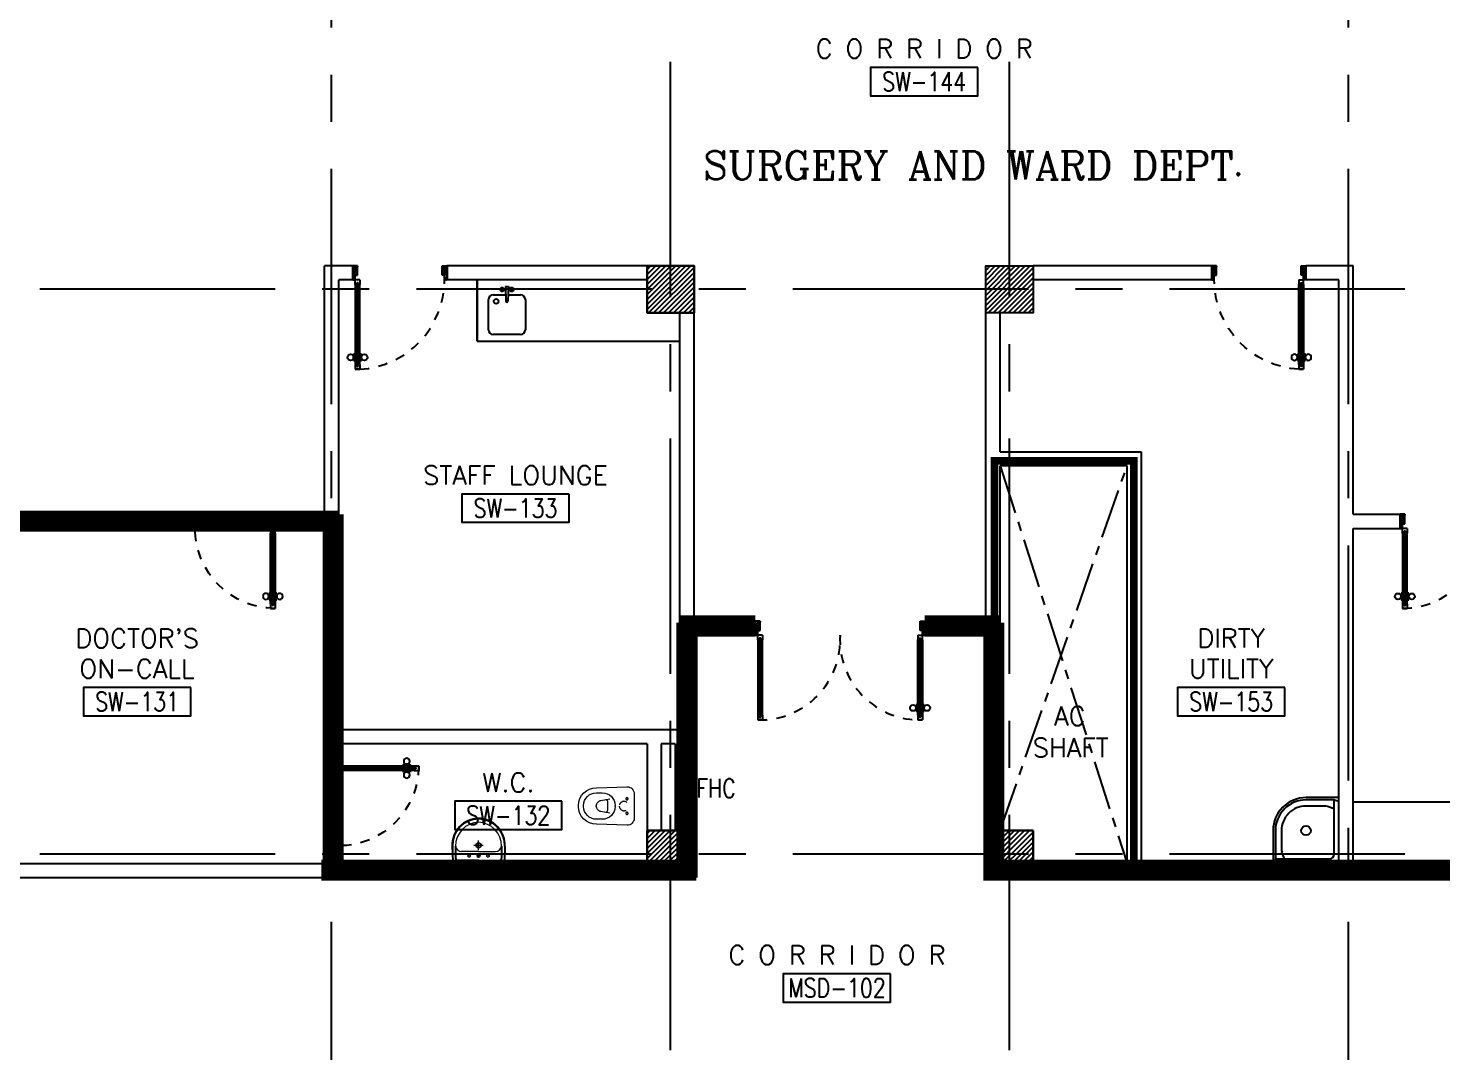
# Model space of a CAD drawing. Extents: x 276011.4 to 276105.3, y 57291.9 to 57371.4.
# Drawn here: x 276069.99 to 276085.01, y 57327.88 to 57338.76 of the extents above; entities that cross this region are included whole.
import ezdxf
from ezdxf.enums import TextEntityAlignment as Align

# ---------------------------------------------------------------- set-up
doc = ezdxf.new("R2010")
doc.units = 0
doc.header["$MEASUREMENT"] = 0
for name, pattern in [('CENTER2', [1.125, 0.75, -0.125, 0.125, -0.125]), ('CENTERX2', [4, 2.5, -0.5, 0.5, -0.5]), ('DASHED', [0.75, 0.5, -0.25]), ('HIDDEN', [0.375, 0.25, -0.125]), ('HIDDEN2', [0.1875, 0.125, -0.0625])]:
    doc.linetypes.add(name, pattern=pattern)
doc.layers.get('0').update_dxf_attribs({"linetype": 'CONTINUOUS'})
for name, color, linetype in [('AXES', 11, 'CENTERX2'), ('COL', 5, 'CONTINUOUS'), ('DOOR', 7, 'CONTINUOUS'), ('Ele', 7, 'CONTINUOUS'), ('FHC', 2, 'CONTINUOUS'), ('FireCompart', 7, 'DASHED'), ('firezone', 4, 'CONTINUOUS'), ('FIX', 3, 'CONTINUOUS'), ('HAT', 8, 'CONTINUOUS'), ('ME-FIX', 3, 'CONTINUOUS'), ('RM-BOX', 4, 'CONTINUOUS'), ('RM-NAME', 2, 'CONTINUOUS'), ('RM-NO', 2, 'CONTINUOUS'), ('WALL', 2, 'CONTINUOUS')]:
    doc.layers.add(name, color=color, linetype=linetype)
doc.styles.add('ROMANC', font='romanc', dxfattribs={"height": 0.1})
doc.styles.add('ROMANS', font='ROMANS.shx', dxfattribs={"width": 0.6})
doc.styles.get("Standard").update_dxf_attribs({"font": 'TXT.shx'})
doc.linetypes.add('SMOKE', pattern='A,0.5,-0.2,["SMOKE",Standard,S=0.1,R=0,X=-0.1,Y=-0.05],-0.5', length=1.2)

# ---------------------------------------------------------------- blocks, each defined once
blk = doc.blocks.new('*X601')
at = {"color": 0}
for p, q in [((235129, 149533), (235585, 149990)), ((235129, 149586), (235532, 149990)), ((235129, 149639), (235479, 149990)), ((235129, 149692), (235426, 149990)), ((235129, 149745), (235373, 149990)), ((235129, 149798), (235320, 149990)), ((235129, 149851), (235267, 149990)), ((235129, 149905), (235214, 149990)), ((235129, 149958), (235161, 149990)), ((235138, 149490), (235629, 149980)), ((235191, 149490), (235629, 149927)), ((235244, 149490), (235629, 149874)), ((235297, 149490), (235629, 149821)), ((235350, 149490), (235629, 149768)), ((235403, 149490), (235629, 149715)), ((235456, 149490), (235629, 149662)), ((235509, 149490), (235629, 149609)), ((235562, 149490), (235629, 149556)), ((235615, 149490), (235629, 149503))]:
    blk.add_line(p, q, dxfattribs=at)
blk = doc.blocks.new('COL50')
at = {"layer": 'COL'}
blk.add_lwpolyline([(-250, 250), (-250, -250), (250, -250), (250, 250)], close=True, dxfattribs=at)
blk = doc.blocks.new('*X600')
at = {"color": 0}
for p, q in [((238729, 149527), (239191, 149990)), ((238729, 149580), (239138, 149990)), ((238729, 149633), (239085, 149990)), ((238729, 149686), (239032, 149990)), ((238729, 149739), (238979, 149990)), ((238729, 149792), (238926, 149990)), ((238729, 149845), (238873, 149990)), ((238729, 149898), (238820, 149990)), ((238729, 149951), (238767, 149990)), ((238744, 149490), (239229, 149974)), ((238797, 149490), (239229, 149921)), ((238850, 149490), (239229, 149868)), ((238903, 149490), (239229, 149815)), ((238956, 149490), (239229, 149762)), ((239009, 149490), (239229, 149709)), ((239062, 149490), (239229, 149656)), ((239116, 149490), (239229, 149603)), ((239169, 149490), (239229, 149550)), ((239222, 149490), (239229, 149497))]:
    blk.add_line(p, q, dxfattribs=at)
blk = doc.blocks.new('RM1')
at = {"layer": 'RM-BOX'}
blk.add_lwpolyline([(570, -200), (-570, -200), (-570, -500), (570, -500)], close=True, dxfattribs=at)
at = {"layer": 'RM-NAME', "style": 'ROMANS'}
for tag, p in [('ROOMNAME1', (0, 324)), ('ROOMNAME2', (0, 0))]:
    blk.add_attdef(tag, text='', height=200, dxfattribs=at).set_placement(p, align=Align.MIDDLE)
at = {"layer": 'RM-NO', "style": 'ROMANS', "width": 0.8}
blk.add_attdef('ROOMNO', text='', height=200, dxfattribs=at).set_placement((0, -350), align=Align.MIDDLE)
blk = doc.blocks.new('*X598')
at = {"color": 0}
for p, q in [((235129, 155526), (235592, 155990)), ((235129, 155579), (235539, 155990)), ((235129, 155632), (235486, 155990)), ((235129, 155685), (235433, 155990)), ((235129, 155738), (235380, 155990)), ((235129, 155791), (235327, 155990)), ((235129, 155844), (235274, 155990)), ((235129, 155897), (235221, 155990)), ((235129, 155950), (235168, 155990)), ((235145, 155490), (235629, 155973)), ((235198, 155490), (235629, 155920)), ((235251, 155490), (235629, 155867)), ((235304, 155490), (235629, 155814)), ((235357, 155490), (235629, 155761)), ((235410, 155490), (235629, 155708)), ((235464, 155490), (235629, 155655)), ((235517, 155490), (235629, 155602)), ((235570, 155490), (235629, 155549)), ((235623, 155490), (235629, 155496))]:
    blk.add_line(p, q, dxfattribs=at)
blk = doc.blocks.new('*X599')
at = {"color": 0}
for p, q in [((238729, 155520), (239199, 155990)), ((238729, 155573), (239145, 155990)), ((238729, 155626), (239092, 155990)), ((238729, 155679), (239039, 155990)), ((238729, 155732), (238986, 155990)), ((238729, 155785), (238933, 155990)), ((238729, 155838), (238880, 155990)), ((238729, 155891), (238827, 155990)), ((238729, 155944), (238774, 155990)), ((238752, 155490), (239229, 155967)), ((238805, 155490), (239229, 155914)), ((238858, 155490), (239229, 155861)), ((238911, 155490), (239229, 155808)), ((238964, 155490), (239229, 155755)), ((239017, 155490), (239229, 155702)), ((239070, 155490), (239229, 155649)), ((239123, 155490), (239229, 155596)), ((239176, 155490), (239229, 155542))]:
    blk.add_line(p, q, dxfattribs=at)
blk = doc.blocks.new('DOOR90')
at = {"layer": 'DOOR', "color": 0, "linetype": 'ByBlock'}
for p, q in [((-150, 0), (-150, -25)), ((-150, 0), (0, 0)), ((0, -50), (0, 0)), ((-1000, -25), (-1000, -75)), ((-1000, -75), (-1000, -25)), ((-950, -25), (-1000, -25)), ((-950, -75), (-1000, -75)), ((-970, -42), (-970, -58)), ((-950, -42), (-970, -42)), ((-950, -58), (-970, -58)), ((-950, -25), (-950, -42)), ((-950, -58), (-950, -75)), ((-918, -25), (-918, -18)), ((-828, -18), (-918, -18)), ((-918, -75), (-918, -82)), ((-828, -82), (-918, -82)), ((-905, -18), (-905, -9)), ((-905, -9), (-840, -9)), ((-905, -18), (-840, -18)), ((-905, -82), (-905, -91)), ((-905, -82), (-840, -82)), ((-905, -91), (-840, -91)), ((-840, -18), (-840, -9)), ((-840, -82), (-840, -91)), ((-828, -25), (-828, -18)), ((-828, -75), (-828, -82)), ((-200, -42), (-200, -25)), ((-200, -25), (-150, -25)), ((-180, -42), (-200, -42)), ((-200, -75), (-200, -58)), ((-200, -58), (-180, -58)), ((-150, -75), (-200, -75)), ((-180, -58), (-180, -42)), ((-150, -75), (-150, -25)), ((-150, -25), (-100, -25)), ((-100, -25), (-100, -50)), ((-100, -50), (0, -50)), ((-150, -900), (-150, -875)), ((-150, -875), (-100, -875)), ((0, -900), (-150, -900)), ((-150, -900), (0, -900)), ((-100, -850), (0, -850)), ((-100, -875), (-100, -850)), ((0, -850), (0, -900))]:
    blk.add_line(p, q, dxfattribs=at)
at = {"layer": 'DOOR', "color": 9, "linetype": 'ByBlock'}
for p, q in [((0, -50), (-114, 0)), ((0, -50), (-40, 0)), ((0, -50), (-100, -37)), ((0, -850), (-114, -900)), ((0, -850), (-100, -863)), ((0, -850), (-40, -900))]:
    blk.add_line(p, q, dxfattribs=at)
at = {"layer": 'DOOR', "linetype": 'ByBlock'}
for p, q in [((-200, -25), (-950, -25)), ((-200, -42), (-950, -42)), ((-200, -58), (-950, -58)), ((-950, -75), (-200, -75))]:
    blk.add_line(p, q, dxfattribs=at)
at = {"layer": 'DOOR', "color": 0, "linetype": 'ByBlock'}
for centre in [(-873, 24), (-873, -124)]:
    blk.add_circle(centre, 32.4, dxfattribs=at)
at = {"layer": 'DOOR', "color": 9, "linetype": 'ByBlock'}
for centre, radius, start, end in [((0, -50), 154, 161.1053, 166.2858), ((0, -50), 134, 158.1598, 169.28), ((0, -50), 94.4, 148.0182, 180), ((0, -50), 74.4, 137.7764, 180), ((0, -50), 114, 154.0838, 167.3774), ((0, -50), 54.4, 113.2074, 180), ((0, -50), 34.4, 90, 180), ((0, -50), 14.4, 90, 180), ((0, -850), 154, 193.7142, 198.8947), ((0, -850), 134, 190.72, 201.8402), ((0, -850), 94.4, 180, 211.9818), ((0, -850), 74.4, 180, 222.2236), ((0, -850), 54.4, 180, 246.7926), ((0, -850), 34.4, 180, 270), ((0, -850), 14.4, 180, 270)]:
    blk.add_arc(centre, radius, start, end, dxfattribs=at)
at = {"layer": 'DOOR', "linetype": 'HIDDEN', "ltscale": 0.5}
blk.add_arc((-150, -25), 850, 180, 270, dxfattribs=at)
blk = doc.blocks.new('A$C272A55A0')
at = {"layer": 'DOOR', "color": 0, "linetype": 'ByBlock'}
for p, q in [((0, 900), (0, 1050)), ((50, 1050), (0, 1050)), ((25, 950), (50, 950)), ((25, 900), (25, 950)), ((50, 950), (50, 1050)), ((1750, 950), (1750, 1050)), ((1750, 1050), (1800, 1050)), ((1775, 950), (1750, 950)), ((1775, 900), (1775, 950)), ((1800, 1050), (1800, 900)), ((0, 900), (25, 900)), ((75, 900), (25, 900)), ((25, 850), (25, 900)), ((42, 850), (25, 850)), ((58, 870), (42, 870)), ((42, 870), (42, 850)), ((58, 850), (58, 870)), ((75, 850), (58, 850)), ((75, 900), (75, 850)), ((1725, 900), (1775, 900)), ((1725, 900), (1725, 850)), ((1725, 850), (1742, 850)), ((1742, 870), (1758, 870)), ((1742, 850), (1742, 870)), ((1758, 870), (1758, 850)), ((1758, 850), (1775, 850)), ((1800, 900), (1775, 900)), ((1775, 850), (1775, 900)), ((1718, 160), (1709, 160)), ((1709, 95), (1709, 160)), ((1725, 173), (1718, 173)), ((1718, 173), (1718, 83)), ((1718, 95), (1718, 160)), ((1775, 173), (1782, 173)), ((1782, 173), (1782, 83)), ((1782, 160), (1791, 160)), ((1782, 95), (1782, 160)), ((1791, 95), (1791, 160)), ((25, 50), (42, 50)), ((25, 50), (25, 0)), ((25, 0), (75, 0)), ((75, 0), (25, 0)), ((42, 50), (42, 30)), ((42, 30), (58, 30)), ((58, 50), (75, 50)), ((58, 50), (58, 30)), ((75, 50), (75, 0)), ((1718, 95), (1709, 95)), ((1725, 83), (1718, 83)), ((1742, 50), (1725, 50)), ((1725, 50), (1725, 0)), ((1775, 0), (1725, 0)), ((1725, 0), (1775, 0)), ((1742, 50), (1742, 30)), ((1758, 30), (1742, 30)), ((1775, 50), (1758, 50)), ((1758, 50), (1758, 30)), ((1775, 83), (1782, 83)), ((1775, 50), (1775, 0)), ((1782, 95), (1791, 95))]:
    blk.add_line(p, q, dxfattribs=at)
at = {"layer": 'DOOR', "color": 9, "linetype": 'ByBlock'}
for p, q in [((50, 1050), (0, 1010)), ((50, 1050), (0, 937)), ((50, 1050), (37, 950)), ((1750, 1050), (1800, 1010)), ((1750, 1050), (1800, 937)), ((1750, 1050), (1763, 950))]:
    blk.add_line(p, q, dxfattribs=at)
at = {"layer": 'DOOR', "linetype": 'ByBlock'}
for p, q in [((25, 850), (25, 50)), ((42, 850), (42, 50)), ((58, 850), (58, 50)), ((75, 50), (75, 850)), ((1725, 50), (1725, 850)), ((1742, 850), (1742, 50)), ((1758, 850), (1758, 50)), ((1775, 850), (1775, 50))]:
    blk.add_line(p, q, dxfattribs=at)
at = {"layer": 'DOOR', "color": 0, "linetype": 'ByBlock'}
for centre in [(1676, 128), (1824, 128)]:
    blk.add_circle(centre, 32.4, dxfattribs=at)
at = {"layer": 'DOOR', "color": 9, "linetype": 'ByBlock'}
for centre, radius, start, end in [((50, 1050), 54.4, 203.2074, 270), ((50, 1050), 74.4, 227.7764, 270), ((50, 1050), 94.4, 238.0182, 270), ((50, 1050), 114, 244.0838, 257.3774), ((50, 1050), 134, 248.1598, 259.28), ((50, 1050), 154, 251.1053, 256.2858), ((50, 1050), 34.4, 180, 270), ((50, 1050), 14.4, 180, 270), ((1750, 1050), 14.4, 270, 0), ((1750, 1050), 34.4, 270, 0), ((1750, 1050), 54.4, 270, 336.7926), ((1750, 1050), 74.4, 270, 312.2236), ((1750, 1050), 94.4, 270, 301.9818), ((1750, 1050), 114, 282.6226, 295.9162), ((1750, 1050), 134, 280.72, 291.8402), ((1750, 1050), 154, 283.7142, 288.8947)]:
    blk.add_arc(centre, radius, start, end, dxfattribs=at)
at = {"layer": 'DOOR', "linetype": 'HIDDEN', "ltscale": 0.5}
for centre, start, end in [((50, 851), 268.3174, 3.2965), ((1750, 851), 176.7035, 271.6826)]:
    blk.add_arc(centre, 851, start, end, dxfattribs=at)
at = {"layer": 'WALL', "linetype": 'ByBlock'}
blk.add_line((1800, 900), (1800, 1050), dxfattribs=at)
blk = doc.blocks.new('DOOR-10')
at = {"layer": 'DOOR', "color": 0, "linetype": 'ByBlock'}
for p, q in [((-26, 1100), (-76, 1100)), ((-76, 1100), (-26, 1100)), ((-76, 1050), (-76, 1100)), ((-43, 1070), (-59, 1070)), ((-59, 1050), (-59, 1070)), ((-43, 1050), (-43, 1070)), ((-26, 1050), (-26, 1100)), ((-83, 1005), (-92, 1005)), ((-92, 1005), (-92, 940)), ((-83, 940), (-92, 940)), ((-76, 1018), (-83, 1018)), ((-83, 928), (-83, 1018)), ((-83, 1005), (-83, 940)), ((-76, 928), (-83, 928)), ((-59, 1050), (-76, 1050)), ((-26, 1050), (-43, 1050)), ((-26, 1018), (-18, 1018)), ((-26, 928), (-18, 928)), ((-18, 928), (-18, 1018)), ((-18, 1005), (-9, 1005)), ((-18, 1005), (-18, 940)), ((-18, 940), (-9, 940)), ((-9, 1005), (-9, 940)), ((-76, 200), (-59, 200)), ((-76, 150), (-76, 200)), ((-59, 200), (-59, 180)), ((-59, 180), (-43, 180)), ((-43, 200), (-26, 200)), ((-43, 180), (-43, 200)), ((-26, 200), (-26, 150)), ((-1001, 0), (-1001, 150)), ((-1001, 150), (-976, 150)), ((-1001, 150), (-1001, 0)), ((-951, 0), (-1001, 0)), ((-976, 150), (-976, 100)), ((-976, 100), (-951, 100)), ((-951, 100), (-951, 0)), ((-76, 150), (-26, 150)), ((-51, 100), (-51, 0)), ((-26, 100), (-51, 100)), ((-51, 0), (-1, 0)), ((-1, 150), (-26, 150)), ((-26, 150), (-26, 100))]:
    blk.add_line(p, q, dxfattribs=at)
at = {"layer": 'DOOR', "linetype": 'ByBlock'}
for p, q in [((-76, 1050), (-76, 200)), ((-59, 200), (-59, 1050)), ((-43, 200), (-43, 1050)), ((-26, 200), (-26, 1050))]:
    blk.add_line(p, q, dxfattribs=at)
at = {"layer": 'DOOR', "color": 9, "linetype": 'ByBlock'}
for p, q in [((-951, 0), (-1001, 114)), ((-951, 0), (-1001, 40)), ((-951, 0), (-964, 100)), ((-51, 0), (-1, 114)), ((-51, 0), (-37, 100)), ((-51, 0), (-1, 40)), ((-1, 0), (-1, 150))]:
    blk.add_line(p, q, dxfattribs=at)
at = {"layer": 'DOOR', "color": 0, "linetype": 'ByBlock'}
for centre in [(-124, 973), (23, 973)]:
    blk.add_circle(centre, 32.4, dxfattribs=at)
at = {"layer": 'DOOR', "linetype": 'HIDDEN', "ltscale": 0.5}
blk.add_arc((-23, 149), 952, 93.1482, 179.9482, dxfattribs=at)
at = {"layer": 'DOOR', "color": 9, "linetype": 'ByBlock'}
for centre, radius, start, end in [((-951, 0), 154, 103.7142, 108.8947), ((-951, 0), 134, 100.72, 111.8402), ((-951, 0), 94.4, 90, 121.9818), ((-951, 0), 74.4, 90, 132.2236), ((-951, 0), 54.4, 90, 156.7926), ((-951, 0), 34.4, 90, 180), ((-951, 0), 14.4, 90, 180), ((-51, 0), 94.4, 58.0182, 90), ((-51, 0), 74.4, 47.7764, 90), ((-51, 0), 54.4, 23.2074, 90), ((-51, 0), 34.4, 0, 90), ((-51, 0), 14.4, 0, 90), ((-51, 0), 134, 68.1598, 79.28), ((-51, 0), 114, 64.0838, 77.3774), ((-51, 0), 154, 71.1053, 76.2858)]:
    blk.add_arc(centre, radius, start, end, dxfattribs=at)
blk = doc.blocks.new('LAV1')
at = {"layer": 'FIX', "linetype": 'ByBlock', "ltscale": 0.3}
for p, q in [((-280, 210), (-275, 50)), ((-245, 210), (-245, 85)), ((245, 210), (245, 85)), ((280, 210), (275, 50)), ((0, 60), (-220, 60)), ((0, 60), (220, 60))]:
    blk.add_line(p, q, dxfattribs=at)
at = {"layer": 'FIX', "linetype": 'Continuous', "lineweight": 20}
for p, q in [((-275, 210), (-275, 50)), ((0, 155), (-181, 155)), ((0, 155), (181, 155)), ((275, 210), (275, 50)), ((0, 50), (-275, 50)), ((0, 50), (-252, 50)), ((0, 50), (252, 50)), ((0, 50), (275, 50))]:
    blk.add_line(p, q, dxfattribs=at)
at = {"layer": 'FIX', "linetype": 'DASHED', "lineweight": 20, "ltscale": 0.05}
for p, q in [((50, 220), (-50, 220)), ((0, 170), (0, 270)), ((0, 170), (0, 270))]:
    blk.add_line(p, q, dxfattribs=at)
at = {"layer": 'FIX', "lineweight": 20}
for p, q in [((16, 107), (-15, 107)), ((0, 92), (0, 123))]:
    blk.add_line(p, q, dxfattribs=at)
for centre, radius in [((0, 220), 29.5), ((0, 220), 22.5), ((0, 107), 15.5)]:
    blk.add_circle(centre, radius, dxfattribs=at)
at = {"layer": 'FIX', "linetype": 'HIDDEN', "lineweight": 20, "ltscale": 0.05}
for centre in [(-100, 107), (100, 107)]:
    blk.add_circle(centre, 12.4, dxfattribs=at)
at = {"layer": 'FIX', "linetype": 'ByBlock', "ltscale": 0.3}
for centre, radius, start, end in [((7, 220), 287, 91.3776, 182.0064), ((-7, 220), 287, 357.9936, 88.6224), ((-220, 85), 24.9, 179.7021, 269.9486), ((220, 85), 24.9, 270.0514, 0.2979)]:
    blk.add_arc(centre, radius, start, end, dxfattribs=at)
at = {"layer": 'FIX', "linetype": 'Continuous', "lineweight": 20}
for centre, radius, start, end in [((8, 217), 283, 91.6988, 181.351), ((8, 212), 253, 91.7328, 180.4884), ((-8, 217), 283, 358.649, 88.3012), ((-8, 212), 253, 359.5116, 88.2672), ((-179, 222), 66.9, 190.2006, 268.0786), ((179, 222), 66.9, 271.9214, 349.7994)]:
    blk.add_arc(centre, radius, start, end, dxfattribs=at)
blk = doc.blocks.new('WC1')
at = {"layer": 'FIX', "lineweight": 20}
for p, q in [((-210, 204), (-538, 194)), ((-727, 5), (-727, -5)), ((-674, 5), (-674, -5)), ((-534, 24), (-540, 0)), ((-540, 0), (-534, -24)), ((-475, 141), (-538, 141)), ((-395, 76), (-490, 60)), ((-339, 5), (-339, -5)), ((-538, -141), (-475, -141)), ((-490, -60), (-395, -76)), ((-538, -194), (-210, -204))]:
    blk.add_line(p, q, dxfattribs=at)
at = {"layer": 'FIX', "linetype": 'Continuous', "lineweight": 20}
blk.add_line((-420, -47), (-420, 45), dxfattribs=at)
at = {"layer": 'FIX', "lineweight": 20}
blk.add_lwpolyline([(-213, -204), (-210, -204, 0.414214), (-137, -131), (-137, 0), (-137, 131, 0.414214), (-210, 204)], format="xyb", dxfattribs=at)
at = {"layer": 'FIX', "linetype": 'HIDDEN2', "lineweight": 20, "ltscale": 0.3}
blk.add_circle((-245, 0), 49.8, dxfattribs=at)
at = {"layer": 'FIX', "linetype": 'HIDDEN', "lineweight": 20, "ltscale": 0.05}
for centre in [(-213, 78), (-213, -77)]:
    blk.add_circle(centre, 11.6, dxfattribs=at)
at = {"layer": 'FIX', "lineweight": 20}
for centre, radius, start, end in [((-538, 5), 189, 90, 180), ((-538, 5), 136, 90, 180), ((-473, -7), 68.2, 128.9242, 152.8468), ((-464, -18), 82, 108.496, 128.9242), ((-475, 5), 136, 360, 90), ((-538, -5), 189, 180, 270), ((-538, -5), 136, 180, 270), ((-473, 7), 68.2, 207.1532, 231.0758), ((-464, 18), 82, 231.0758, 251.504), ((-475, -5), 136, 270, 0)]:
    blk.add_arc(centre, radius, start, end, dxfattribs=at)
at = {"layer": 'FIX', "linetype": 'Continuous', "lineweight": 20}
for centre, start, end in [((-443, 46), 357.6662, 91.6121), ((-442, -46), 268.3879, 2.3338)]:
    blk.add_arc(centre, 22.3, start, end, dxfattribs=at)
blk = doc.blocks.new('JAN-001')
for p, q in [((730, -30), (30, -30)), ((30, -30), (30, -730)), ((80, -130), (80, -705)), ((705, -80), (130, -80)), ((610, -80), (635, -152)), ((688, -30), (704, -76)), ((705, -380), (705, -84)), ((730, -380), (730, -30)), ((640, -380), (640, -184)), ((30, -688), (76, -704)), ((30, -730), (380, -730)), ((80, -610), (152, -635)), ((84, -705), (380, -705)), ((184, -640), (380, -640))]:
    blk.add_line(p, q)
blk.add_circle((380, -380), 50)
for centre, radius, start, end in [((130, -130), 50, 90, 180), ((680, -84), 25, 0, 19.0039), ((540, -184), 100, 0, 19.0039), ((380, -380), 350, 270, 0), ((380, -380), 325, 270, 0), ((380, -380), 260, 270, 0), ((84, -680), 25, 250.9961, 270), ((184, -540), 100, 250.9961, 270)]:
    blk.add_arc(centre, radius, start, end)

msp = doc.modelspace()

# ---------------------------------------------------------------- hatches: boundary and pattern name
at = {"layer": 'FHC', "linetype": 'ByBlock', "ltscale": 0.3}
h = msp.add_hatch(dxfattribs=at)
h.set_pattern_fill('ANSI32', color=11, scale=0.175, angle=90, style=0)
h.set_pattern_definition([(135, (276108.141604, 57098.036745), (-0.046403883, -0.046403883), []), (135, (276108.141604, 57098.06768), (-0.046403883, -0.046403883), [])])
h.paths.add_polyline_path([(276077.0906, 57331.1529), (276076.9006, 57331.1529), (276076.9006, 57330.2329), (276077.0906, 57330.2329)])
h.paths.add_polyline_path([(276077.5117, 57330.0203), (276077.0909, 57330.0203), (276077.0909, 57330.2828), (276077.5117, 57330.2828)], flags=9)

# ---------------------------------------------------------------- linework, layer by layer
at = {"layer": 'AXES'}
for p, q in [((276076.8155, 57291.8986), (276076.8155, 57370.7113)), ((276080.4155, 57291.8986), (276080.4155, 57370.7113)), ((276073.2155, 57298.7629), (276073.2155, 57357.5829)), ((276084.0155, 57298.7629), (276084.0155, 57357.5829)), ((276104.6155, 57335.9829), (276036.5755, 57335.9829)), ((276104.6155, 57335.9829), (276052.5255, 57335.9829)), ((276104.6155, 57329.9829), (276052.5255, 57329.9829))]:
    msp.add_line(p, q, dxfattribs=at)
at = {"layer": 'Ele', "linetype": 'CENTER2', "ltscale": 0.7}
for p, q in [((276080.3157, 57330.2329), (276081.6646, 57334.1079)), ((276080.3157, 57334.1079), (276081.6646, 57329.8829))]:
    msp.add_line(p, q, dxfattribs=at)
at = {"layer": 'FHC', "linetype": 'ByBlock', "ltscale": 0.3}
msp.add_lwpolyline([(276076.9006, 57330.2329), (276076.9006, 57331.1529), (276077.0906, 57331.1529), (276077.0906, 57330.2329)], close=True, dxfattribs=at)
at = {"layer": 'FireCompart', "ltscale": 0.3, "const_width": 0.08}
msp.add_lwpolyline([(276081.7358, 57329.7329), (276081.7358, 57334.16), (276080.2561, 57334.16), (276080.2561, 57332.3354)], dxfattribs=at)
at = {"layer": 'firezone', "linetype": 'SMOKE', "const_width": 0.225}
for points in [[(276066.5416, 57333.5195), (276073.2905, 57333.5195)], [(276073.2324, 57333.5908), (276073.2324, 57329.7329)], [(276076.9895, 57332.4426), (276076.9895, 57329.7329)], [(276080.2496, 57332.4426), (276080.2496, 57329.7329)], [(276076.9155, 57332.4069), (276077.7156, 57332.4069)], [(276079.5156, 57332.4069), (276080.3156, 57332.4069)], [(276073.1075, 57329.8126), (276077.089, 57329.8126)], [(276080.1384, 57329.8126), (276087.5157, 57329.8126)]]:
    msp.add_lwpolyline(points, dxfattribs=at)
at = {"layer": 'ME-FIX'}
for p, q in [((276074.761, 57335.4309), (276074.761, 57336.0809)), ((276074.761, 57336.0809), (276074.761, 57335.4309)), ((276075.0607, 57336.0124), (276075.0928, 57336.0124)), ((276075.0607, 57336.0124), (276075.0668, 57335.8571)), ((276075.0928, 57336.0124), (276075.0867, 57335.8571)), ((276074.8804, 57335.5533), (276074.8804, 57335.8743)), ((276074.9303, 57335.9242), (276075.0668, 57335.9242)), ((276075.0867, 57335.9242), (276075.2232, 57335.9242)), ((276075.2731, 57335.8743), (276075.2731, 57335.5533)), ((276074.761, 57335.4309), (276076.9154, 57335.4309)), ((276075.2232, 57335.5034), (276074.9303, 57335.5034)), ((276085.6562, 57330.5329), (276084.0646, 57330.5329))]:
    msp.add_line(p, q, dxfattribs=at)
for centre, radius in [((276075.027, 57335.9813), 0.0217), ((276075.027, 57335.9813), 0.014), ((276075.1265, 57335.9813), 0.0217), ((276075.1265, 57335.9813), 0.014), ((276074.9623, 57335.8548), 0.0255)]:
    msp.add_circle(centre, radius, dxfattribs=at)
for centre, radius, start, end in [((276074.9303, 57335.8743), 0.0499, 90, 180), ((276075.0767, 57335.8571), 0.00997, 180, 0), ((276075.2232, 57335.8743), 0.0499, 0, 90), ((276074.9303, 57335.5533), 0.0499, 180, 270), ((276075.2232, 57335.5533), 0.0499, 270, 0)]:
    msp.add_arc(centre, radius, start, end, dxfattribs=at)
at = {"layer": 'WALL'}
for p, q in [((276073.4405, 57336.2329), (276073.1405, 57336.2329)), ((276073.1405, 57333.5929), (276073.1405, 57336.2329)), ((276073.4405, 57336.0829), (276073.4405, 57336.2329)), ((276076.5655, 57336.2329), (276074.4405, 57336.2329)), ((276074.4405, 57336.0829), (276074.4405, 57336.2329)), ((276082.5646, 57336.2329), (276080.6655, 57336.2329)), ((276082.5646, 57336.0829), (276082.5646, 57336.2329)), ((276084.0646, 57336.2329), (276083.5646, 57336.2329)), ((276083.5646, 57336.0829), (276083.5646, 57336.2329)), ((276084.0646, 57333.5929), (276084.0646, 57336.2329)), ((276073.4405, 57336.0829), (276073.2905, 57336.0829)), ((276073.2905, 57331.3029), (276073.2905, 57336.0829)), ((276076.5655, 57336.0829), (276074.4405, 57336.0829)), ((276082.5646, 57336.0829), (276080.6655, 57336.0829)), ((276083.9146, 57336.0829), (276083.5646, 57336.0829)), ((276083.9146, 57329.8829), (276083.9146, 57336.0829)), ((276076.9155, 57331.3029), (276076.9155, 57335.7329)), ((276077.0656, 57332.4579), (276077.0656, 57335.7329)), ((276080.1656, 57332.4579), (276080.1656, 57335.7329)), ((276080.3147, 57334.2579), (276080.3147, 57335.7329)), ((276080.3147, 57334.2579), (276081.8146, 57334.2579)), ((276081.8146, 57334.2579), (276081.8146, 57329.8829)), ((276081.6646, 57334.1079), (276080.3156, 57334.1079)), ((276080.3156, 57330.2329), (276080.3156, 57334.1079)), ((276081.6646, 57329.8829), (276081.6646, 57334.1079)), ((276071.7405, 57333.5929), (276069.4655, 57333.5929)), ((276071.7405, 57333.4429), (276071.7405, 57333.5929)), ((276073.1405, 57333.5929), (276072.6405, 57333.5929)), ((276072.6405, 57333.4429), (276072.6405, 57333.5929)), ((276084.0646, 57333.5929), (276084.5646, 57333.5929)), ((276084.5646, 57333.4429), (276084.5646, 57333.5929)), ((276069.8655, 57333.4429), (276071.7405, 57333.4429)), ((276072.6405, 57333.4429), (276073.1405, 57333.4429)), ((276073.1405, 57330.9455), (276073.1405, 57333.4429)), ((276084.0646, 57333.4429), (276084.5646, 57333.4429)), ((276084.0646, 57329.8829), (276084.0646, 57333.4429)), ((276077.0656, 57332.4579), (276077.7156, 57332.4579)), ((276077.7156, 57332.3079), (276077.7156, 57332.4579)), ((276079.5156, 57332.4579), (276080.1656, 57332.4579)), ((276079.5156, 57332.3079), (276079.5156, 57332.4579)), ((276077.0656, 57332.3079), (276077.7156, 57332.3079)), ((276077.0656, 57331.1528), (276077.0656, 57332.3079)), ((276079.5156, 57332.3079), (276080.1656, 57332.3079)), ((276080.1656, 57330.0829), (276080.1656, 57332.3079)), ((276076.9155, 57331.3029), (276073.2905, 57331.3029)), ((276073.2905, 57330.9455), (276073.2905, 57331.153)), ((276076.5655, 57331.153), (276076.5655, 57330.2329)), ((276076.7156, 57331.1528), (276076.7156, 57330.2329)), ((276076.8656, 57331.1528), (276076.7156, 57331.1528)), ((276076.8656, 57331.1528), (276076.8656, 57330.2329)), ((276076.9006, 57330.2329), (276076.9006, 57331.1528)), ((276076.9006, 57331.1528), (276077.0656, 57331.1528)), ((276073.1405, 57329.8829), (276073.1405, 57330.0455)), ((276073.2905, 57329.8829), (276073.2905, 57330.0455)), ((276069.8655, 57329.8829), (276073.1405, 57329.8829)), ((276073.2905, 57329.8829), (276076.5655, 57329.8829)), ((276080.6655, 57329.8829), (276081.6646, 57329.8829)), ((276081.8146, 57329.8829), (276083.9146, 57329.8829)), ((276084.0646, 57329.8829), (276087.3655, 57329.8829)), ((276069.8655, 57329.7329), (276076.7156, 57329.7329)), ((276080.6655, 57329.7329), (276087.3655, 57329.7329))]:
    msp.add_line(p, q, dxfattribs=at)
at = {"layer": 'WALL', "linetype": 'ByBlock'}
for p, q in [((276076.5655, 57331.153), (276073.2905, 57331.153)), ((276073.2905, 57330.9455), (276073.1405, 57330.9455)), ((276073.2905, 57330.0455), (276073.1405, 57330.0455))]:
    msp.add_line(p, q, dxfattribs=at)
at = {"layer": 'WALL', "linetype": 'ByBlock', "ltscale": 0.3}
for points in [[(276076.5656, 57335.7329), (276077.0656, 57335.7329), (276077.0656, 57336.2329), (276076.5656, 57336.2329)], [(276080.6655, 57335.7329), (276080.1655, 57335.7329), (276080.1655, 57336.2329), (276080.6655, 57336.2329)], [(276077.0679, 57330.2329), (276076.5656, 57330.2329), (276076.5656, 57329.7329), (276077.0679, 57329.7329)], [(276080.6655, 57330.2329), (276080.1655, 57330.2329), (276080.1655, 57329.7329), (276080.6655, 57329.7329)]]:
    msp.add_lwpolyline(points, close=True, dxfattribs=at)

# ---------------------------------------------------------------- block references
at = {"layer": 'COL', "xscale": -0.0009999999892897904, "yscale": 0.000999999996565748, "zscale": 0.001}
for p in [(276076.8156, 57335.9829), (276080.4155, 57335.9829), (276076.8156, 57329.9829), (276080.4155, 57329.9829)]:
    msp.add_blockref('COL50', p, dxfattribs=at)
at = {"layer": 'DOOR', "color": 0, "linetype": 'ByBlock', "ltscale": 0.3, "yscale": 0.000999999996565748, "zscale": 0.001, "rotation": 180}
for p, xscale in [((276073.4398, 57336.2329), 0.0009999999892897904), ((276083.5653, 57336.2329), -0.0009999999892897904)]:
    msp.add_blockref('DOOR-10', p, dxfattribs=dict(at, xscale=xscale))
at = {"layer": 'DOOR', "color": 0, "linetype": 'ByBlock', "yscale": 0.000999999996565748, "zscale": 0.001}
for p, xscale, rotation in [((276072.6405, 57333.5929), -0.000999999996565748, 270), ((276084.5646, 57333.5929), 0.000999999996565748, 90)]:
    msp.add_blockref('DOOR90', p, dxfattribs=dict(at, xscale=xscale, rotation=rotation))
for name, p, xscale in [('A$C272A55A0', (276077.7156, 57331.4076), 0.0009999999892897904), ('DOOR90', (276073.1405, 57330.9455), -0.0009999999892897904)]:
    msp.add_blockref(name, p, dxfattribs=dict(at, xscale=xscale))
at = {"layer": 'FIX', "yscale": 0.000999999996565748, "zscale": 0.001, "rotation": 180}
for name, p, xscale in [('WC1', (276076.5655, 57330.4935), -0.0009999999892897904), ('JAN-001', (276083.9446, 57329.8529), 0.0009999999892897904)]:
    msp.add_blockref(name, p, dxfattribs=dict(at, xscale=xscale))
at = {"layer": 'FIX', "xscale": 0.0009999999892897904, "yscale": 0.000999999996565748, "zscale": 0.001}
msp.add_blockref('LAV1', (276074.776, 57329.8555), dxfattribs=at)
at = {"layer": 'HAT', "xscale": 0.0009999999892897904, "yscale": 0.000999999996565748, "zscale": 0.001}
for name in ['*X598', '*X599', '*X601', '*X600']:
    msp.add_blockref(name, (275841.4369, 57180.2432), dxfattribs=at)
at = {"layer": 'RM-NAME', "xscale": 0.0009999999892897904, "yscale": 0.000999999996565748, "zscale": 0.001}
for p, values in [((276079.5092, 57338.5393), {'ROOMNO': 'SW-144', 'ROOMNAME2': 'C O R R I D O R'}), ((276075.1688, 57334.0077), {'ROOMNO': 'SW-133', 'ROOMNAME2': 'STAFF LOUNGE'}), ((276071.1491, 57331.9514), {'ROOMNO': 'SW-131', 'ROOMNAME2': 'ON-CALL', 'ROOMNAME1': "DOCTOR'S"}), ((276082.7699, 57331.9521), {'ROOMNO': 'SW-153', 'ROOMNAME2': 'UTILITY', 'ROOMNAME1': 'DIRTY'}), ((276075.0922, 57330.7433), {'ROOMNO': 'SW-132', 'ROOMNAME2': 'W.C.'}), ((276078.5823, 57328.9111), {'ROOMNO': 'MSD-102', 'ROOMNAME2': 'C O R R I D O R'})]:
    msp.add_blockref('RM1', p, dxfattribs=at).add_auto_attribs(values)

# ---------------------------------------------------------------- texts
at = {"layer": 'RM-NAME', "color": 2, "style": 'ROMANC'}
msp.add_text('SURGERY AND WARD DEPT. ', height=0.3, dxfattribs=at).set_placement((276080.1336, 57337.2998), align=Align.MIDDLE)
at = {"layer": 'RM-NAME', "style": 'ROMANS'}
for s, p in [('AC', (276081.0557, 57331.4502)), ('SHAFT', (276081.0652, 57331.1134))]:
    msp.add_text(s, height=0.2, dxfattribs=at).set_placement(p, align=Align.MIDDLE)
at = {"layer": 'WALL', "style": 'ROMANS', "width": 0.8}
msp.add_text('FHC', height=0.2, dxfattribs=at).set_placement((276077.0897, 57330.5827))

doc.saveas('drawing.dxf')
